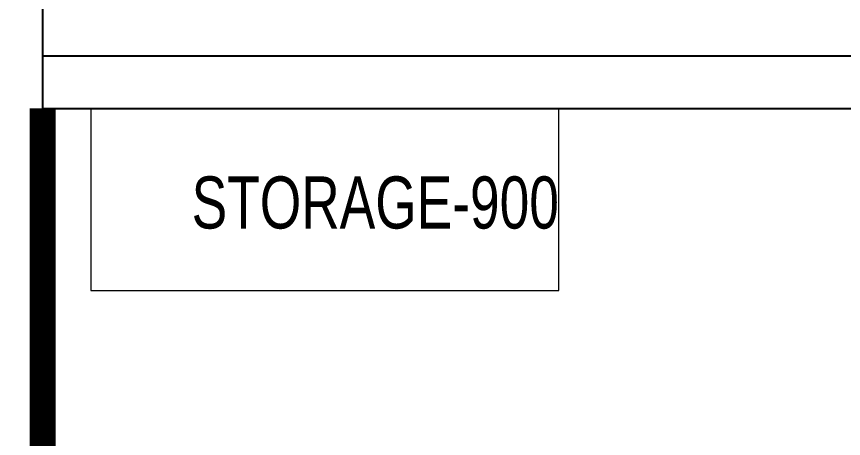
# Model space of a CAD drawing. Header units: feet. Extents: x 9724558 to 9740498, y -5935637 to -5928387.
# Drawn here: x 9736698 to 9738288, y -5933281 to -5932471 of the extents above; entities that cross this region are included whole.
import ezdxf

# ---------------------------------------------------------------- set-up
doc = ezdxf.new("R2010")
doc.units = ezdxf.units.FT
doc.header["$LTSCALE"] = 33
doc.header["$MEASUREMENT"] = 0
doc.linetypes.add('ACAD_ISO03W100', pattern=[30, 12, -18])
for name, color, linetype, lineweight in [('LENS-PARTITION', 21, 'Continuous', 25), ('LENS-TEXT', 31, 'Continuous', 5), ('LK-FF&E WALL', 1, 'Continuous', 9), ('LK-TILES FINISH', 251, 'Continuous', 5)]:
    doc.layers.add(name, color=color, linetype=linetype, lineweight=lineweight)
doc.styles.add('LK TXT', font='GILC____.TTF', dxfattribs={"height": 100})

msp = doc.modelspace()

# ---------------------------------------------------------------- linework, layer by layer
at = {"layer": 'LENS-PARTITION'}
for points in [[(9736647.728615249, -5930947.12234189), (9736747.728615249, -5930947.12234189), (9736747.728615249, -5933777.122341889), (9736647.728615249, -5933777.122341889)], [(9739147.728615249, -5932547.122341888), (9736747.728615249, -5932547.122341889), (9736747.728615249, -5932647.122341889), (9739147.728615249, -5932647.122341887)]]:
    msp.add_lwpolyline(points, close=True, dxfattribs=at)
at = {"layer": 'LK-FF&E WALL'}
msp.add_lwpolyline([(9737740.788816262, -5932997.122341889), (9737740.788816262, -5932647.122341889), (9736840.788816262, -5932647.122341889), (9736840.788816262, -5932997.122341889)], close=True, dxfattribs=at)
at = {"layer": 'LK-TILES FINISH', "color": 212, "linetype": 'ACAD_ISO03W100', "ltscale": 0.05, "const_width": 50}
msp.add_lwpolyline([(9737397.728615249, -5934527.122341891), (9736747.728615249, -5934527.122341891), (9736747.728615247, -5932647.122341889)], dxfattribs=at)

# ---------------------------------------------------------------- texts
at = {"layer": 'LENS-TEXT', "color": 0, "linetype": 'Continuous', "ltscale": 3, "insert": (9737387.706615407, -5932828.667829312), "char_height": 100, "attachment_point": 5, "style": 'LK TXT'}
msp.add_mtext_dynamic_manual_height_columns('STORAGE-900', width=1099.486866972408, gutter_width=0.9999999999999992, heights=[0], dxfattribs=at)

doc.saveas('drawing.dxf')
